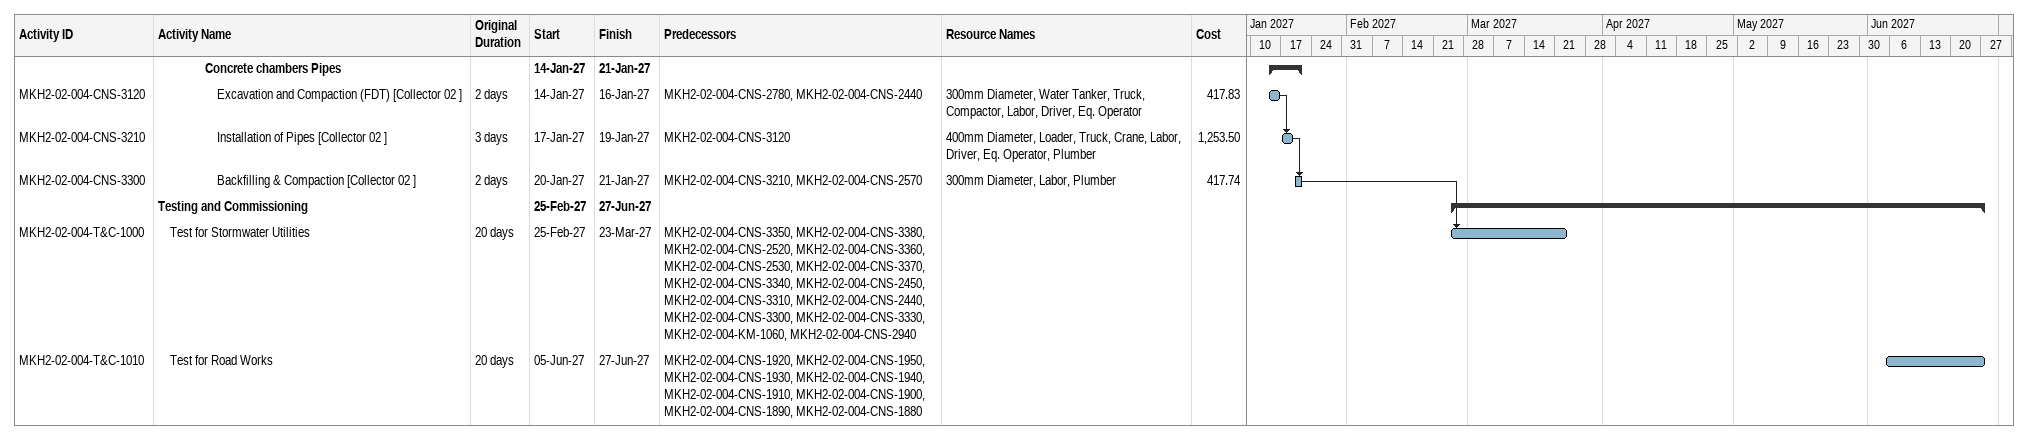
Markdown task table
| ID | Level | Task | Original duration | Start | Finish | Predecessors | Resources | Cost |
|---|---|---|---|---|---|---|---|---|
|  | 5 | **Concrete chambers Pipes** |  | 2027-01-14 | 2027-01-21 |  |  |  |
| MKH2-02-004-CNS-3120 | 6 | Excavation and Compaction (FDT) [Collector 02 ] | 2d | 2027-01-14 | 2027-01-16 | MKH2-02-004-CNS-2780, MKH2-02-004-CNS-2440 | 300mm Diameter, Water Tanker, Truck, Compactor, Labor, Driver, Eq. Operator | 417.83 |
| MKH2-02-004-CNS-3210 | 6 | Installation of Pipes [Collector 02 ] | 3d | 2027-01-17 | 2027-01-19 | MKH2-02-004-CNS-3120 | 400mm Diameter, Loader, Truck, Crane, Labor, Driver, Eq. Operator, Plumber | 1253.50 |
| MKH2-02-004-CNS-3300 | 6 | Backfilling & Compaction [Collector 02 ] | 2d | 2027-01-20 | 2027-01-21 | MKH2-02-004-CNS-3210, MKH2-02-004-CNS-2570 | 300mm Diameter, Labor, Plumber | 417.74 |
|  | 1 | **Testing and Commissioning** |  | 2027-02-25 | 2027-06-27 |  |  |  |
| MKH2-02-004-T&C-1000 | 2 | Test for Stormwater Utilities | 20d | 2027-02-25 | 2027-03-23 | MKH2-02-004-CNS-3350, MKH2-02-004-CNS-3380, MKH2-02-004-CNS-2520, MKH2-02-004-CNS-3360, MKH2-02-004-CNS-2530, MKH2-02-004-CNS-3370, MKH2-02-004-CNS-3340, MKH2-02-004-CNS-2450, MKH2-02-004-CNS-3310, MKH2-02-004-CNS-2440, MKH2-02-004-CNS-3300, MKH2-02-004-CNS-3330, MKH2-02-004-KM-1060, MKH2-02-004-CNS-2940 |  |  |
| MKH2-02-004-T&C-1010 | 2 | Test for Road Works | 20d | 2027-06-05 | 2027-06-27 | MKH2-02-004-CNS-1920, MKH2-02-004-CNS-1950, MKH2-02-004-CNS-1930, MKH2-02-004-CNS-1940, MKH2-02-004-CNS-1910, MKH2-02-004-CNS-1900, MKH2-02-004-CNS-1890, MKH2-02-004-CNS-1880 |  |  |
